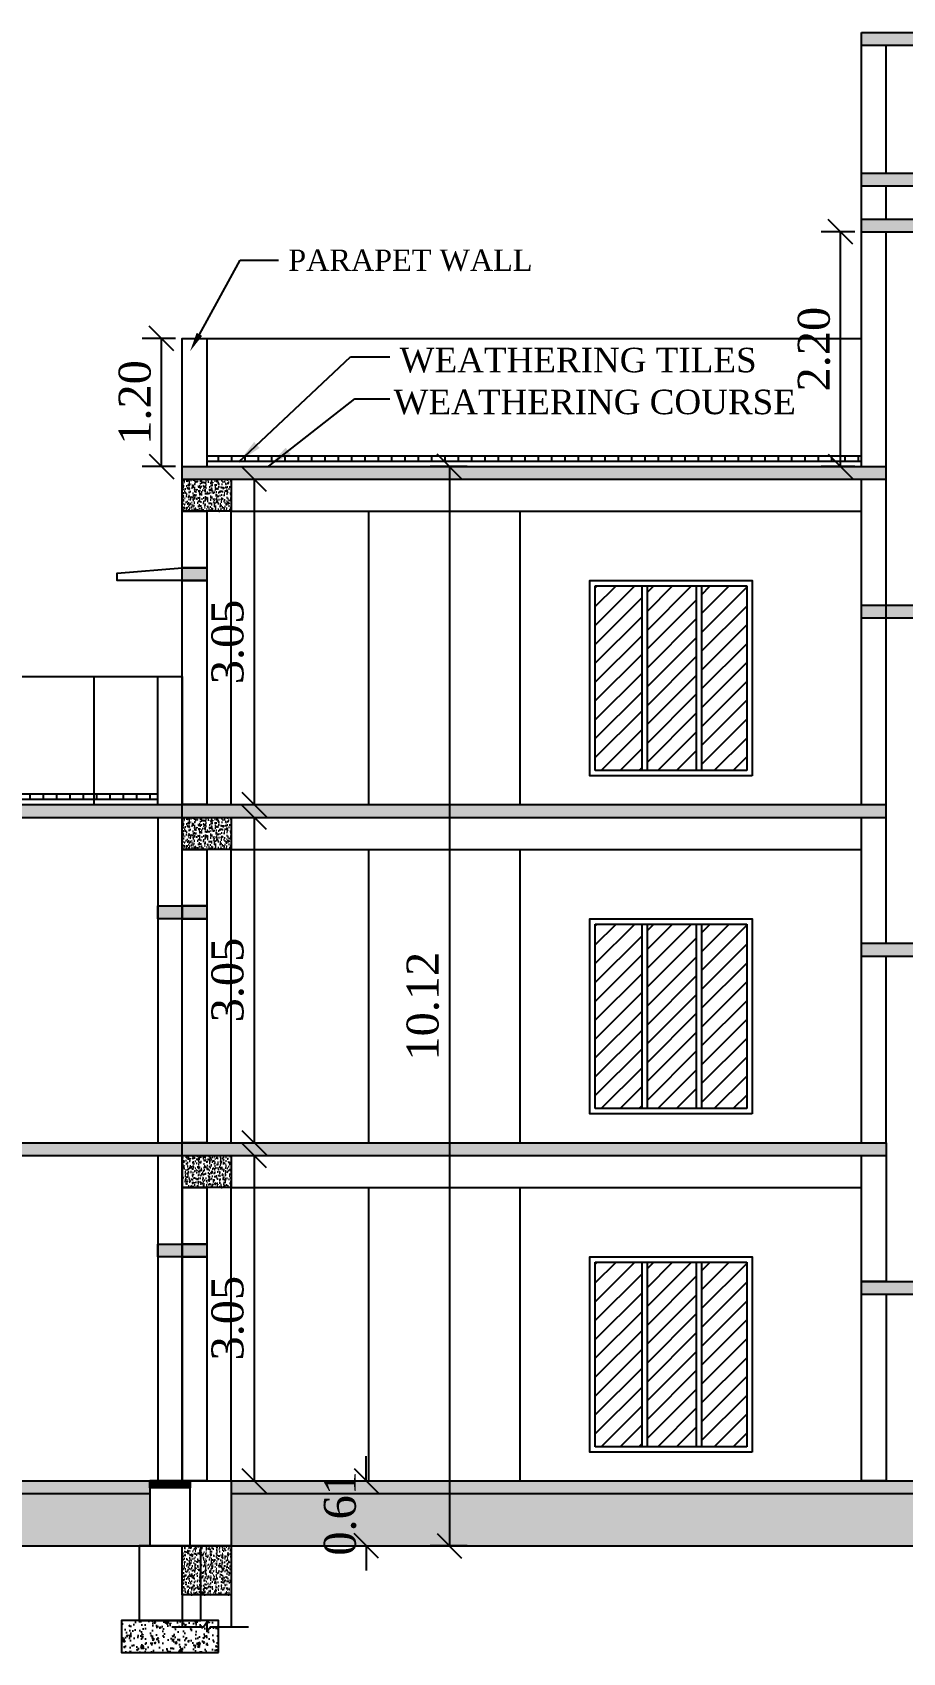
# Model space of a CAD drawing. Header units: metres. Extents: x 2 to 142, y 1 to 82.
# Drawn here: x 91.89 to 100.05, y 48.12 to 63.31 of the extents above; entities that cross this region are included whole.
import ezdxf
from ezdxf import colors
from ezdxf.entities.mleader import LeaderData, LeaderLine
from ezdxf.math import Vec2, Vec3

# ---------------------------------------------------------------- set-up
doc = ezdxf.new("R2010")
doc.units = ezdxf.units.M
doc.header["$MEASUREMENT"] = 0
for name, color, linetype, lineweight in [('BLK_1_FLR_0_REGULAR_ROOM_1', 2, 'Continuous', 30), ('BLK_1_FLR_1_REGULAR_ROOM_1', 2, 'Continuous', 30), ('BLK_1_FLR_2_REGULAR_ROOM_1', 2, 'Continuous', 30), ('BLK_1_HT_OF_BLDG', 5, 'Continuous', 30), ('BLK_1_PARAPET_HT', 233, 'Continuous', 30), ('BLK_1_PLINTH_HEIGHT', 7, 'Continuous', 30), ('BLK_1_STAIR_HEADROOM', 1, 'Continuous', 30)]:
    doc.layers.add(name, color=color, linetype=linetype, lineweight=lineweight)
doc.styles.get("Standard").update_dxf_attribs({"font": 'BOOKOS.TTF'})
doc.dimstyles.new('M', dxfattribs={"dimtxt": 0.3, "dimasz": 0.23, "dimexe": 0.18, "dimexo": 0.0625, "dimgap": 0.09, "dimtad": 1, "dimzin": 0, "dimdsep": 46, "dimtxsty": 'Standard', "dimblk": 'OBLIQUE', "dimcen": 0.09, "dimclrd": 256, "dimclre": 256, "dimclrt": 256, "dimadec": 0, "dimazin": 0, "dimtfac": 1, "dimtix": 1, "dimtofl": 0, "dimtmove": 0, "dimatfit": 3, "dimfxl": 0, "dimtolj": 1, "dimtzin": 0, "dimarcsym": 0})
doc.dimstyles.get("Standard").update_dxf_attribs({"dimtxt": 0.23, "dimasz": 0.23, "dimexe": 0.18, "dimexo": 0.0625, "dimgap": 0.09, "dimtad": 1, "dimzin": 0, "dimdsep": 46, "dimtxsty": 'Standard', "dimblk": 'OBLIQUE', "dimcen": 0.09, "dimse1": 1, "dimse2": 1, "dimclrd": 256, "dimclre": 256, "dimclrt": 256, "dimadec": 0, "dimazin": 0, "dimtfac": 1, "dimtix": 1, "dimtofl": 0, "dimtmove": 0, "dimatfit": 3, "dimfxl": 0, "dimtolj": 1, "dimtzin": 0, "dimarcsym": 0})
pattern_1 = [(50, (-16875.487765, 1620.66219), (0.07172601826, -0.0062752135), [0.0075, -0.0825]), (355, (-16875.487765, 1620.66219), (-0.01387513336, 0.07521921337), [0.006, -0.066]), (100.45144446, (-16875.48179, 1620.66167), (0.05785088467, 0.0689439991), [0.0063740192, -0.0701142112]), (46.1842, (-16875.487765, 1620.68219), (0.10672413307, -0.0165519281), [0.01125, -0.12375]), (96.6356355, (-16875.47887, 1620.68081), (0.09346619457, 0.0974118601), [0.0095610342, -0.105171376]), (351.184164, (-16875.48776, 1620.68219), (0.0934661945, 0.09741186), [0.009, -0.0990000001]), (21, (-16875.477765, 1620.67719), (0.05969070521, -0.04026188907), [0.0075, -0.0825]), (326, (-16875.477765, 1620.67719), (0.0243315332, 0.0725150045), [0.006, -0.066]), (71.45144474, (-16875.47279, 1620.673834), (0.08402223767, 0.03225311528), [0.006374019, -0.0701142112]), (37.5, (-16875.487765, 1620.66219), (0.00121598553, 0.033289385383), [0, -0.0652, 0, -0.067, 0, -0.06625]), (7.5, (-16875.487765, 1620.66219), (0.026306953744, 0.03944117119), [0, -0.0382, 0, -0.0637, 0, -0.02525]), (327.5, (-16875.510065, 1620.66219), (0.053382243617, -0.002255487173), [0, -0.025, 0, -0.078, 0, -0.1035]), (317.5, (-16875.520065, 1620.66219), (0.05831861693, 0.01001049823), [0, -0.0325, 0, -0.0518, 0, -0.0735])]
pattern_2 = [(37.5, (-16875.48776, 1620.66219), (-0.00503946865, 0.1541459015), [0, -0.1216, 0, -0.136, 0, -0.13]), (7.5, (-16875.48776, 1620.66219), (0.1415821364, 0.2257716852), [0, -0.0656, 0, -0.1096, 0, -0.042]), (327.5, (-16875.58616, 1620.66219), (0.2491313489, 0.0004527243), [0, -0.04, 0, -0.144, 0, -0.188]), (317.5, (-16875.58616, 1620.6622), (0.2404901284, 0.0702140452), [0, -0.02, 0, -0.0944, 0, -0.108])]
pattern_3 = [(50, (-16875.487765, 1623.83219), (0.07172601826, -0.0062752135), [0.0075, -0.0825]), (355, (-16875.487765, 1623.83219), (-0.01387513336, 0.07521921337), [0.006, -0.066]), (100.45144446, (-16875.48179, 1623.83167), (0.05785088467, 0.0689439991), [0.0063740192, -0.0701142112]), (46.1842, (-16875.487765, 1623.85219), (0.10672413307, -0.0165519281), [0.01125, -0.12375]), (96.6356355, (-16875.47887, 1623.85081), (0.09346619457, 0.0974118601), [0.0095610342, -0.105171376]), (351.184164, (-16875.48776, 1623.85219), (0.0934661945, 0.09741186), [0.009, -0.0990000001]), (21, (-16875.477765, 1623.84719), (0.05969070521, -0.04026188907), [0.0075, -0.0825]), (326, (-16875.477765, 1623.84719), (0.0243315332, 0.0725150045), [0.006, -0.066]), (71.45144474, (-16875.47279, 1623.843834), (0.08402223767, 0.03225311528), [0.006374019, -0.0701142112]), (37.5, (-16875.487765, 1623.83219), (0.00121598553, 0.033289385383), [0, -0.0652, 0, -0.067, 0, -0.06625]), (7.5, (-16875.487765, 1623.83219), (0.026306953744, 0.03944117119), [0, -0.0382, 0, -0.0637, 0, -0.02525]), (327.5, (-16875.510065, 1623.83219), (0.053382243617, -0.002255487173), [0, -0.025, 0, -0.078, 0, -0.1035]), (317.5, (-16875.520065, 1623.83219), (0.05831861693, 0.01001049823), [0, -0.0325, 0, -0.0518, 0, -0.0735])]
pattern_4 = [(50, (-16875.487765, 1623.83219), (0.07172601826, -0.0062752135), [0.0075, -0.0825]), (355, (-16875.487765, 1623.83219), (-0.01387513336, 0.07521921337), [0.006, -0.066]), (100.45144446, (-16875.48179, 1623.83167), (0.05785088467, 0.0689439991), [0.0063740192, -0.0701142112]), (46.1842, (-16875.487765, 1623.85219), (0.10672413307, -0.0165519281), [0.01125, -0.12375]), (96.6356355, (-16875.47887, 1623.85081), (0.09346619457, 0.0974118601), [0.0095610342, -0.105171376]), (351.184164, (-16875.48776, 1623.85219), (0.0934661945, 0.09741186), [0.009, -0.0990000001]), (21, (-16875.477765, 1623.84719), (0.05969070521, -0.04026188907), [0.0075, -0.0825]), (326, (-16875.477765, 1623.84719), (0.0243315332, 0.0725150045), [0.006, -0.066]), (71.45144474, (-16875.47279, 1623.843834), (0.08402223767, 0.03225311528), [0.006374019, -0.0701142112]), (37.5, (-16875.487765, 1623.83219), (0.00121598553, 0.033289385383), [0, -0.0652, 0, -0.067, 0, -0.06625]), (7.5, (-16875.487765, 1623.83219), (0.026306953744, 0.03944117119), [0, -0.0382, 0, -0.0637, 0, -0.02525]), (327.5, (-16875.510065, 1623.83219), (0.053382243617, -0.002255487173), [0, -0.025, 0, -0.078, 0, -0.1035]), (317.5, (-16875.520065, 1623.83219), (0.05831861693, 0.01001049823), [0, -0.0325, 0, -0.0518, 0, -0.0735])]

# ---------------------------------------------------------------- blocks, each defined once
blk = doc.blocks.new('_Oblique')
at = {"color": 0, "linetype": 'ByBlock', "lineweight": -2}
blk.add_line((-0.5, -0.5), (0.5, 0.5), dxfattribs=at)
blk = doc.blocks.new('*D99')
at = {"lineweight": -2}
blk.add_line((74.401, 56.07), (74.401, 59.12), dxfattribs=at)
at = {"layer": 'Defpoints', "color": 0}
for p in [(74.401, 59.12), (93.297, 59.12), (75.447, 56.07)]:
    blk.add_point(p, dxfattribs=at)
at = {"lineweight": -2, "xscale": 0.23, "yscale": 0.23, "zscale": 0.23}
for p, rotation in [((74.401, 59.12), 90), ((74.401, 56.07), 270)]:
    blk.add_blockref('_Oblique', p, dxfattribs=dict(at, rotation=rotation))
at = {"insert": (74.19, 57.595), "char_height": 0.23, "attachment_point": 5, "rotation": 90}
blk.add_mtext('\\A1;3.05', dxfattribs=at)
blk = doc.blocks.new('*D100')
at = {"lineweight": -2}
for p, q in [((74.401, 59.24), (74.401, 59.47)), ((74.401, 59.12), (74.401, 58.89))]:
    blk.add_line(p, q, dxfattribs=at)
at = {"layer": 'Defpoints', "color": 0}
for p in [(74.401, 59.24), (93.297, 59.24), (93.297, 59.12)]:
    blk.add_point(p, dxfattribs=at)
at = {"lineweight": -2, "xscale": 0.23, "yscale": 0.23, "zscale": 0.23}
for p, rotation in [((74.401, 59.24), 270), ((74.401, 59.12), 90)]:
    blk.add_blockref('_Oblique', p, dxfattribs=dict(at, rotation=rotation))
at = {"insert": (74.19, 59.18), "char_height": 0.23, "attachment_point": 5, "rotation": 90}
blk.add_mtext('\\A1;0.12', dxfattribs=at)
blk = doc.blocks.new('*D101')
at = {"lineweight": -2}
blk.add_line((74.401, 59.24), (74.401, 61.44), dxfattribs=at)
at = {"layer": 'Defpoints', "color": 0}
for p in [(74.401, 61.44), (99.667, 61.44), (93.297, 59.24)]:
    blk.add_point(p, dxfattribs=at)
at = {"lineweight": -2, "xscale": 0.23, "yscale": 0.23, "zscale": 0.23}
for p, rotation in [((74.401, 61.44), 90), ((74.401, 59.24), 270)]:
    blk.add_blockref('_Oblique', p, dxfattribs=dict(at, rotation=rotation))
at = {"insert": (74.19, 60.34), "char_height": 0.23, "attachment_point": 5, "rotation": 90}
blk.add_mtext('\\A1;2.20', dxfattribs=at)
blk = doc.blocks.new('*D102')
at = {"lineweight": -2}
for p, q in [((74.401, 61.56), (74.401, 61.79)), ((74.401, 61.44), (74.401, 61.21))]:
    blk.add_line(p, q, dxfattribs=at)
at = {"layer": 'Defpoints', "color": 0}
for p in [(74.401, 61.56), (99.667, 61.56), (99.667, 61.44)]:
    blk.add_point(p, dxfattribs=at)
at = {"lineweight": -2, "xscale": 0.23, "yscale": 0.23, "zscale": 0.23}
for p, rotation in [((74.401, 61.56), 270), ((74.401, 61.44), 90)]:
    blk.add_blockref('_Oblique', p, dxfattribs=dict(at, rotation=rotation))
at = {"insert": (74.19, 61.5), "char_height": 0.23, "attachment_point": 5, "rotation": 90}
blk.add_mtext('\\A1;0.12', dxfattribs=at)
blk = doc.blocks.new('*D103')
at = {"lineweight": -2}
blk.add_line((74.401, 61.56), (74.401, 61.87), dxfattribs=at)
at = {"layer": 'Defpoints', "color": 0}
for p in [(74.401, 61.87), (99.667, 61.87), (99.667, 61.56)]:
    blk.add_point(p, dxfattribs=at)
at = {"lineweight": -2, "xscale": 0.23, "yscale": 0.23, "zscale": 0.23}
for p, rotation in [((74.401, 61.87), 90), ((74.401, 61.56), 270)]:
    blk.add_blockref('_Oblique', p, dxfattribs=dict(at, rotation=rotation))
at = {"insert": (74.789, 61.715), "char_height": 0.23, "attachment_point": 5, "rotation": 90}
blk.add_mtext('\\A1;0.31', dxfattribs=at)
blk = doc.blocks.new('*D104')
at = {"lineweight": -2}
blk.add_line((73.687, 59.24), (73.687, 49.12), dxfattribs=at)
at = {"layer": 'Defpoints', "color": 0}
for p in [(93.297, 59.24), (73.687, 49.12), (93.297, 49.12)]:
    blk.add_point(p, dxfattribs=at)
at = {"lineweight": -2, "xscale": 0.23, "yscale": 0.23, "zscale": 0.23}
for p, rotation in [((73.687, 59.24), 90), ((73.687, 49.12), 270)]:
    blk.add_blockref('_Oblique', p, dxfattribs=dict(at, rotation=rotation))
at = {"insert": (73.476, 54.18), "char_height": 0.23, "attachment_point": 5, "rotation": 90}
blk.add_mtext('\\A1;10.12', dxfattribs=at)
blk = doc.blocks.new('*D290')
at = {"layer": 'BLK_1_FLR_0_REGULAR_ROOM_1', "lineweight": -2}
for p, q in [((93.819, 52.78), (94.152, 52.78)), ((93.972, 52.78), (93.972, 49.73)), ((93.819, 49.73), (94.152, 49.73))]:
    blk.add_line(p, q, dxfattribs=at)
at = {"layer": 'Defpoints', "color": 0}
for p in [(93.757, 52.78), (93.757, 49.73), (93.972, 49.73)]:
    blk.add_point(p, dxfattribs=at)
at = {"layer": 'BLK_1_FLR_0_REGULAR_ROOM_1', "lineweight": -2, "xscale": 0.23, "yscale": 0.23, "zscale": 0.23}
for p, rotation in [((93.972, 52.78), 90), ((93.972, 49.73), 270)]:
    blk.add_blockref('_Oblique', p, dxfattribs=dict(at, rotation=rotation))
at = {"layer": 'BLK_1_FLR_0_REGULAR_ROOM_1', "insert": (93.724, 51.255), "char_height": 0.3, "attachment_point": 5, "rotation": 90}
blk.add_mtext('\\A1;3.05', dxfattribs=at)
blk = doc.blocks.new('*D291')
at = {"layer": 'BLK_1_FLR_1_REGULAR_ROOM_1', "lineweight": -2}
for p, q in [((93.819, 55.95), (94.152, 55.95)), ((93.972, 55.95), (93.972, 52.9)), ((93.819, 52.9), (94.152, 52.9))]:
    blk.add_line(p, q, dxfattribs=at)
at = {"layer": 'Defpoints', "color": 0}
for p in [(93.757, 55.95), (93.757, 52.9), (93.972, 52.9)]:
    blk.add_point(p, dxfattribs=at)
at = {"layer": 'BLK_1_FLR_1_REGULAR_ROOM_1', "lineweight": -2, "xscale": 0.23, "yscale": 0.23, "zscale": 0.23}
for p, rotation in [((93.972, 55.95), 90), ((93.972, 52.9), 270)]:
    blk.add_blockref('_Oblique', p, dxfattribs=dict(at, rotation=rotation))
at = {"layer": 'BLK_1_FLR_1_REGULAR_ROOM_1', "insert": (93.724, 54.425), "char_height": 0.3, "attachment_point": 5, "rotation": 90}
blk.add_mtext('\\A1;3.05', dxfattribs=at)
blk = doc.blocks.new('*D292')
at = {"layer": 'BLK_1_FLR_2_REGULAR_ROOM_1', "lineweight": -2}
for p, q in [((93.819, 59.12), (94.152, 59.12)), ((93.972, 59.12), (93.972, 56.07)), ((93.819, 56.07), (94.152, 56.07))]:
    blk.add_line(p, q, dxfattribs=at)
at = {"layer": 'Defpoints', "color": 0}
for p in [(93.757, 59.12), (93.757, 56.07), (93.972, 56.07)]:
    blk.add_point(p, dxfattribs=at)
at = {"layer": 'BLK_1_FLR_2_REGULAR_ROOM_1', "lineweight": -2, "xscale": 0.23, "yscale": 0.23, "zscale": 0.23}
for p, rotation in [((93.972, 59.12), 90), ((93.972, 56.07), 270)]:
    blk.add_blockref('_Oblique', p, dxfattribs=dict(at, rotation=rotation))
at = {"layer": 'BLK_1_FLR_2_REGULAR_ROOM_1', "insert": (93.724, 57.595), "char_height": 0.3, "attachment_point": 5, "rotation": 90}
blk.add_mtext('\\A1;3.05', dxfattribs=at)
blk = doc.blocks.new('*D334')
at = {"layer": 'BLK_1_STAIR_HEADROOM', "lineweight": -2}
for p, q in [((99.604, 61.44), (99.289, 61.44)), ((99.469, 59.24), (99.469, 61.44)), ((99.604, 59.24), (99.289, 59.24))]:
    blk.add_line(p, q, dxfattribs=at)
at = {"layer": 'Defpoints', "color": 0}
for p in [(99.469, 61.44), (99.667, 61.44), (99.667, 59.24)]:
    blk.add_point(p, dxfattribs=at)
at = {"layer": 'BLK_1_STAIR_HEADROOM', "lineweight": -2, "xscale": 0.23, "yscale": 0.23, "zscale": 0.23}
for p, rotation in [((99.469, 61.44), 90), ((99.469, 59.24), 270)]:
    blk.add_blockref('_Oblique', p, dxfattribs=dict(at, rotation=rotation))
at = {"layer": 'BLK_1_STAIR_HEADROOM', "insert": (99.222, 60.34), "char_height": 0.3, "attachment_point": 5, "rotation": 90}
blk.add_mtext('\\A1;2.20', dxfattribs=at)
blk = doc.blocks.new('*D341')
at = {"layer": 'BLK_1_HT_OF_BLDG', "lineweight": -2}
for p, q in [((95.969, 59.24), (95.622, 59.24)), ((95.802, 59.24), (95.802, 49.12)), ((95.969, 49.12), (95.622, 49.12))]:
    blk.add_line(p, q, dxfattribs=at)
at = {"layer": 'Defpoints', "color": 0}
for p in [(96.032, 59.24), (95.802, 49.12), (96.032, 49.12)]:
    blk.add_point(p, dxfattribs=at)
at = {"layer": 'BLK_1_HT_OF_BLDG', "lineweight": -2, "xscale": 0.23, "yscale": 0.23, "zscale": 0.23}
for p, rotation in [((95.802, 59.24), 90), ((95.802, 49.12), 270)]:
    blk.add_blockref('_Oblique', p, dxfattribs=dict(at, rotation=rotation))
at = {"layer": 'BLK_1_HT_OF_BLDG', "insert": (95.554, 54.18), "char_height": 0.3, "attachment_point": 5, "rotation": 90}
blk.add_mtext('\\A1;10.12', dxfattribs=at)
blk = doc.blocks.new('*D343')
at = {"layer": 'BLK_1_PLINTH_HEIGHT', "lineweight": -2}
for p, q in [((95.023, 49.73), (95.023, 49.96)), ((94.87, 49.73), (95.203, 49.73)), ((94.87, 49.12), (95.203, 49.12)), ((95.023, 49.12), (95.023, 48.89))]:
    blk.add_line(p, q, dxfattribs=at)
at = {"layer": 'Defpoints', "color": 0}
for p in [(94.808, 49.73), (94.808, 49.12), (95.023, 49.12)]:
    blk.add_point(p, dxfattribs=at)
at = {"layer": 'BLK_1_PLINTH_HEIGHT', "lineweight": -2, "xscale": 0.23, "yscale": 0.23, "zscale": 0.23}
for p, rotation in [((95.023, 49.73), 270), ((95.023, 49.12), 90)]:
    blk.add_blockref('_Oblique', p, dxfattribs=dict(at, rotation=rotation))
at = {"layer": 'BLK_1_PLINTH_HEIGHT', "insert": (94.778, 49.425), "char_height": 0.3, "attachment_point": 5, "rotation": 90}
blk.add_mtext('\\A1;0.61', dxfattribs=at)
blk = doc.blocks.new('*D344')
at = {"layer": 'BLK_1_PARAPET_HT', "lineweight": -2}
for p, q in [((93.234, 60.44), (92.922, 60.44)), ((93.102, 59.24), (93.102, 60.44)), ((93.234, 59.24), (92.922, 59.24))]:
    blk.add_line(p, q, dxfattribs=at)
at = {"layer": 'Defpoints', "color": 0}
for p in [(93.102, 60.44), (93.297, 60.44), (93.297, 59.24)]:
    blk.add_point(p, dxfattribs=at)
at = {"layer": 'BLK_1_PARAPET_HT', "lineweight": -2, "xscale": 0.23, "yscale": 0.23, "zscale": 0.23}
for p, rotation in [((93.102, 60.44), 90), ((93.102, 59.24), 270)]:
    blk.add_blockref('_Oblique', p, dxfattribs=dict(at, rotation=rotation))
at = {"layer": 'BLK_1_PARAPET_HT', "insert": (92.854, 59.84), "char_height": 0.3, "attachment_point": 5, "rotation": 90}
blk.add_mtext('\\A1;1.20', dxfattribs=at)

msp = doc.modelspace()

# ---------------------------------------------------------------- hatches: boundary and pattern name
h = msp.add_hatch()
h.set_pattern_fill('AR-CONC', color=3, scale=0.01, style=0)
h.set_pattern_definition([(50, (0, 0), (0.071726018, -0.006275213), [0.0075, -0.0825]), (355, (0, 0), (-0.013875133, 0.075219213), [0.006, -0.066]), (100.451444, (0.00598, -0.00052), (0.057850885, 0.068944), [0.00637402, -0.07011421]), (46.1842, (0, 0.02), (0.10672413, -0.01655193), [0.01125, -0.12375]), (96.63564, (0.00889, 0.01862), (0.093466195, 0.09741186), [0.00956103, -0.10517138]), (351.18416, (0, 0.02), (0.09346619, 0.09741186), [0.009, -0.099]), (21, (0.01, 0.015), (0.059690705, -0.04026189), [0.0075, -0.0825]), (326, (0.01, 0.015), (0.024331533, 0.072515005), [0.006, -0.066]), (71.451445, (0.014974, 0.011645), (0.084022238, 0.032253115), [0.00637402, -0.07011421]), (37.5, (0, 0), (0.0012159855, 0.0332893854), [0, -0.0652, 0, -0.067, 0, -0.06625]), (7.5, (0, 0), (0.026306954, 0.039441171), [0, -0.0382, 0, -0.0637, 0, -0.02525]), (327.5, (-0.0223, 0), (0.0533822436, -0.002255487), [0, -0.025, 0, -0.078, 0, -0.1035]), (317.5, (-0.0323, 0), (0.058318617, 0.010010498), [0, -0.0325, 0, -0.0518, 0, -0.0735])])
h.paths.add_polyline_path([(103.127, 61.99), (99.667, 61.99), (99.667, 61.87), (103.127, 61.87)])
h.paths.add_polyline_path([(103.127, 63.31), (99.667, 63.31), (99.667, 63.19), (103.127, 63.19)])
h = msp.add_hatch()
h.set_pattern_fill('AR-CONC', color=3, scale=0.01, style=0)
h.set_pattern_definition(pattern_1)
h.paths.add_polyline_path([(99.897, 61.56), (99.667, 61.56), (99.667, 61.44), (99.897, 61.44), (103.127, 61.44), (103.127, 61.56)])
at = {"linetype": 'ByBlock', "lineweight": -2}
h = msp.add_hatch(dxfattribs=at)
h.set_pattern_fill('ANSI31', color=2, angle=45)
h.set_pattern_definition([(90, (-16875.48776, 1620.66219), (-0.125, 0), [])])
h.paths.add_polyline_path([(93.527, 59.34), (93.527, 59.29), (99.667, 59.29), (99.667, 59.34)])
h = msp.add_hatch()
h.set_pattern_fill('AR-CONC', color=3, scale=0.01, style=0)
h.set_pattern_definition(pattern_3)
h.paths.add_polyline_path([(99.897, 59.12), (99.897, 59.24), (93.297, 59.24), (93.297, 59.12)])
h = msp.add_hatch()
h.set_pattern_fill('AR-CONC', color=3, scale=0.01, style=0)
h.set_pattern_definition(pattern_3)
h.paths.add_polyline_path([(93.297, 59.12), (93.297, 58.82), (93.757, 58.82), (93.757, 59.12)])
h = msp.add_hatch()
h.set_pattern_fill('AR-CONC', color=3, scale=0.01, style=0)
h.set_pattern_definition(pattern_3)
h.paths.add_polyline_path([(93.527, 55.12), (93.297, 55.12), (93.297, 55), (93.527, 55)])
h.paths.add_polyline_path([(93.527, 58.29), (93.297, 58.29), (93.297, 58.17), (93.527, 58.17)])
h = msp.add_hatch()
h.set_pattern_fill('ANSI31', color=3)
h.paths.add_polyline_path([(97.605, 58.12), (97.17, 58.12), (97.17, 56.39), (97.605, 56.39)])
h.paths.add_polyline_path([(98.116, 58.12), (97.655, 58.12), (97.655, 56.39), (98.116, 56.39)])
h.paths.add_polyline_path([(98.59, 58.12), (98.166, 58.12), (98.166, 56.39), (98.59, 56.39)])
h = msp.add_hatch()
h.set_pattern_fill('AR-CONC', color=3, scale=0.01, style=0)
h.set_pattern_definition(pattern_3)
h.paths.add_polyline_path([(103.127, 57.94), (99.667, 57.94), (99.667, 57.82), (103.127, 57.82)])
h = msp.add_hatch()
h.set_pattern_fill('AR-CONC', color=3, scale=0.01, style=0)
h.set_pattern_definition(pattern_4)
h.paths.add_polyline_path([(93.297, 55.95), (93.297, 56.07), (75.447, 56.07), (75.447, 55.95)])
h = msp.add_hatch(dxfattribs=at)
h.set_pattern_fill('ANSI31', color=2, angle=45)
h.set_pattern_definition([(90, (-16909.87748, 1690.30114), (-0.125, 0), [])])
h.paths.add_polyline_path([(82.847, 56.17), (75.677, 56.17), (75.677, 56.12), (82.847, 56.12)])
h.paths.add_polyline_path([(90.037, 56.17), (87.797, 56.17), (87.797, 56.12), (90.037, 56.12)])
h.paths.add_polyline_path([(87.797, 56.17), (82.847, 56.17), (82.847, 56.12), (87.797, 56.12)])
h.paths.add_polyline_path([(92.467, 56.17), (90.037, 56.17), (90.037, 56.12), (92.467, 56.12)])
h.paths.add_polyline_path([(93.067, 56.17), (92.467, 56.17), (92.467, 56.12), (93.067, 56.12)])
h = msp.add_hatch()
h.set_pattern_fill('AR-CONC', color=3, scale=0.01, style=0)
h.set_pattern_definition(pattern_1)
h.paths.add_polyline_path([(99.897, 55.95), (99.897, 56.07), (93.297, 56.07), (93.297, 55.95)])
h = msp.add_hatch()
h.set_pattern_fill('AR-CONC', color=3, scale=0.01, style=0)
h.set_pattern_definition(pattern_1)
h.paths.add_polyline_path([(93.297, 55.95), (93.297, 55.65), (93.757, 55.65), (93.757, 55.95)])
h = msp.add_hatch()
h.set_pattern_fill('AR-CONC', color=3, scale=0.01, style=0)
h.set_pattern_definition(pattern_4)
h.paths.add_polyline_path([(93.297, 55), (93.297, 55.12), (93.067, 55.12), (93.067, 55)])
h.paths.add_polyline_path([(87.567, 55.12), (87.567, 55), (87.797, 55), (87.797, 55.12)])
h.paths.add_polyline_path([(82.847, 55.12), (82.847, 55), (83.077, 55), (83.077, 55.12)])
h.paths.add_polyline_path([(80.277, 55), (80.277, 55.12), (80.047, 55.12), (80.047, 55)])
h.paths.add_polyline_path([(75.677, 55), (75.677, 55.12), (75.447, 55.12), (75.447, 55)])
h = msp.add_hatch()
h.set_pattern_fill('AR-CONC', color=3, scale=0.01, style=0)
h.set_pattern_definition(pattern_3)
h.paths.add_polyline_path([(93.297, 55), (93.297, 55.12), (93.067, 55.12), (93.067, 55)])
h.paths.add_polyline_path([(87.567, 55.12), (87.567, 55), (87.797, 55), (87.797, 55.12)])
h.paths.add_polyline_path([(82.847, 55.12), (82.847, 55), (83.077, 55), (83.077, 55.12)])
h.paths.add_polyline_path([(80.277, 55), (80.277, 55.12), (80.047, 55.12), (80.047, 55)])
h.paths.add_polyline_path([(75.677, 55), (75.677, 55.12), (75.447, 55.12), (75.447, 55)])
h = msp.add_hatch()
h.set_pattern_fill('AR-CONC', color=3, scale=0.01, style=0)
h.set_pattern_definition(pattern_1)
h.paths.add_polyline_path([(93.527, 51.95), (93.297, 51.95), (93.297, 51.83), (93.527, 51.83)])
h.paths.add_polyline_path([(93.527, 55.12), (93.297, 55.12), (93.297, 55), (93.527, 55)])
h = msp.add_hatch()
h.set_pattern_fill('ANSI31', color=3)
h.set_pattern_definition([(45, (0, -3.17), (-0.08838835, 0.08838835), [])])
h.paths.add_polyline_path([(97.605, 54.95), (97.17, 54.95), (97.17, 53.22), (97.605, 53.22)])
h.paths.add_polyline_path([(98.116, 54.95), (97.655, 54.95), (97.655, 53.22), (98.116, 53.22)])
h.paths.add_polyline_path([(98.59, 54.95), (98.166, 54.95), (98.166, 53.22), (98.59, 53.22)])
h = msp.add_hatch()
h.set_pattern_fill('AR-CONC', color=3, scale=0.01, style=0)
h.set_pattern_definition(pattern_1)
h.paths.add_polyline_path([(99.667, 54.77), (99.667, 54.65), (103.127, 54.65), (103.127, 54.77)])
h = msp.add_hatch()
h.set_pattern_fill('AR-CONC', color=3, scale=0.01, style=0)
h.set_pattern_definition(pattern_1)
h.paths.add_polyline_path([(93.297, 52.78), (93.297, 52.9), (75.447, 52.9), (75.447, 52.78)])
h = msp.add_hatch()
h.set_pattern_fill('AR-CONC', color=3, scale=0.01, style=0)
h.set_pattern_definition(pattern_1)
h.paths.add_polyline_path([(93.297, 52.9), (93.297, 52.78), (93.757, 52.78), (99.897, 52.78), (99.897, 52.9)])
h = msp.add_hatch()
h.set_pattern_fill('AR-CONC', color=3, scale=0.01, style=0)
h.set_pattern_definition(pattern_1)
h.paths.add_polyline_path([(93.757, 52.48), (93.757, 52.78), (93.297, 52.78), (93.297, 52.48)])
h = msp.add_hatch()
h.set_pattern_fill('AR-CONC', color=3, scale=0.01, style=0)
h.set_pattern_definition(pattern_1)
h.paths.add_polyline_path([(93.297, 51.83), (93.297, 51.95), (93.067, 51.95), (93.067, 51.83)])
h.paths.add_polyline_path([(87.567, 51.95), (87.567, 51.83), (87.797, 51.83), (87.797, 51.95)])
h.paths.add_polyline_path([(82.847, 51.95), (82.847, 51.83), (83.077, 51.83), (83.077, 51.95)])
h.paths.add_polyline_path([(80.277, 51.83), (80.277, 51.95), (80.047, 51.95), (80.047, 51.83)])
h.paths.add_polyline_path([(75.677, 51.83), (75.677, 51.95), (75.447, 51.95), (75.447, 51.83)])
h = msp.add_hatch()
h.set_pattern_fill('ANSI31', color=3)
h.set_pattern_definition([(45, (0, -6.34), (-0.08838835, 0.08838835), [])])
h.paths.add_polyline_path([(97.605, 51.78), (97.17, 51.78), (97.17, 50.05), (97.605, 50.05)])
h.paths.add_polyline_path([(98.116, 51.78), (97.655, 51.78), (97.655, 50.05), (98.116, 50.05)])
h.paths.add_polyline_path([(98.59, 51.78), (98.166, 51.78), (98.166, 50.05), (98.59, 50.05)])
h = msp.add_hatch()
h.set_pattern_fill('AR-CONC', color=3, scale=0.01, style=0)
h.set_pattern_definition(pattern_1)
h.paths.add_polyline_path([(99.667, 51.6), (99.667, 51.48), (103.127, 51.48), (103.127, 51.6), (102.897, 51.6)])
at = {"ltscale": 0.25}
h = msp.add_hatch(dxfattribs=at)
h.set_pattern_fill('AR-CONC', color=3, scale=0.02, style=0)
h.set_pattern_definition([(50, (-16875.48776, 1620.66219), (0.1434520365, -0.012550427), [0.015, -0.165]), (355, (-16875.48776, 1620.66219), (-0.0277502667, 0.1504384267), [0.012, -0.132]), (100.4514445, (-16875.47581, 1620.66114), (0.1157017693, 0.1378879982), [0.0127480384, -0.1402284224]), (46.1842, (-16875.48776, 1620.70219), (0.2134482661, -0.0331038562), [0.0225, -0.2475]), (96.6356355, (-16875.46998, 1620.69943), (0.1869323891, 0.1948237202), [0.0191220684, -0.210342752]), (351.184164, (-16875.48776, 1620.7022), (0.186932389, 0.19482372), [0.018, -0.1980000002]), (21, (-16875.46776, 1620.69219), (0.1193814104, -0.0805237781), [0.015, -0.165]), (326, (-16875.46776, 1620.69219), (0.0486630664, 0.145030009), [0.012, -0.132]), (71.4514447, (-16875.45782, 1620.68548), (0.1680444753, 0.0645062306), [0.012748038, -0.1402284224]), (37.5, (-16875.487765, 1620.66219), (0.00243197106, 0.06657877077), [0, -0.1304, 0, -0.134, 0, -0.1325]), (7.5, (-16875.487765, 1620.66219), (0.0526139075, 0.07888234238), [0, -0.0764, 0, -0.1274, 0, -0.0505]), (327.5, (-16875.532365, 1620.66219), (0.10676448723, -0.00451097435), [0, -0.05, 0, -0.156, 0, -0.207]), (317.5, (-16875.55236, 1620.66219), (0.11663723387, 0.02002099647), [0, -0.065, 0, -0.1036, 0, -0.147])])
h.paths.add_polyline_path([(87.872, 49.73), (87.872, 49.663), (87.872, 49.61), (92.992, 49.61), (92.992, 49.73)])
h.paths.add_polyline_path([(83.152, 49.73), (83.152, 49.663), (83.152, 49.61), (87.492, 49.61), (87.492, 49.73)])
h.paths.add_polyline_path([(82.772, 49.61), (82.772, 49.73), (80.352, 49.73), (80.352, 49.663), (80.352, 49.61)])
h.paths.add_polyline_path([(75.752, 49.73), (75.752, 49.663), (75.752, 49.61), (79.972, 49.61), (79.972, 49.73)])
at = {"linetype": 'ByBlock'}
h = msp.add_hatch(dxfattribs=at)
h.set_pattern_fill('ANSI31', color=2, scale=0.1)
h.set_pattern_definition([(45, (-6593.479465, 1045.593866), (-0.008838834765, 0.008838834765), [])])
h.paths.add_polyline_path([(92.992, 49.663), (93.372, 49.663), (93.372, 49.73), (92.992, 49.73)])
h = msp.add_hatch(dxfattribs=at)
h.set_pattern_fill('ANSI31', color=2, scale=0.1)
h.set_pattern_definition([(45, (-6593.479465, 1045.593866), (-0.008838834765, 0.008838834765), [])])
h.paths.add_polyline_path([(92.992, 49.663), (93.372, 49.663), (93.372, 49.73), (92.992, 49.73)])
h = msp.add_hatch()
h.set_pattern_fill('AR-CONC', color=3, scale=0.01, style=0)
h.set_pattern_definition(pattern_1)
h.paths.add_polyline_path([(102.667, 49.61), (102.667, 49.73), (93.757, 49.73), (93.757, 49.61)])
h = msp.add_hatch()
h.set_pattern_fill('AR-SAND', color=3, scale=0.08, style=0)
h.set_pattern_definition(pattern_2)
h.paths.add_polyline_path([(75.752, 49.61), (75.752, 49.12), (75.852, 49.12), (79.972, 49.12), (79.972, 49.61)])
h.paths.add_polyline_path([(82.772, 49.12), (82.772, 49.61), (80.352, 49.61), (80.352, 49.12)])
h.paths.add_polyline_path([(87.492, 49.12), (87.492, 49.61), (83.152, 49.61), (83.152, 49.12)])
h.paths.add_polyline_path([(92.992, 49.12), (92.992, 49.61), (87.872, 49.61), (87.872, 49.12)])
h = msp.add_hatch()
h.set_pattern_fill('AR-SAND', color=3, scale=0.08, style=0)
h.set_pattern_definition(pattern_2)
h.paths.add_polyline_path([(102.667, 49.61), (93.757, 49.61), (93.757, 49.12), (102.667, 49.12)])
h = msp.add_hatch()
h.set_pattern_fill('AR-CONC', color=3, scale=0.01, style=0)
h.set_pattern_definition(pattern_1)
h.paths.add_polyline_path([(93.297, 49.12), (93.297, 48.66), (93.757, 48.66), (93.757, 49.12)])
at = {"ltscale": 0.25}
h = msp.add_hatch(dxfattribs=at)
h.set_pattern_fill('AR-CONC', color=3, scale=0.05, style=0)
h.set_pattern_definition([(50, (-10985.85477, 470.15905), (0.358630091, -0.0313760675), [0.0375, -0.4125]), (355, (-10985.85477, 470.15905), (-0.069375667, 0.376096067), [0.03, -0.33]), (100.4514, (-10985.8249, 470.15643), (0.289254691, 0.344719771), [0.031870095, -0.350571056]), (46.1842, (-10985.85477, 470.25905), (0.533620524, -0.082759507), [0.05625, -0.61875]), (96.6356, (-10985.8103, 470.25215), (0.467331353, 0.487058935), [0.047805144, -0.5258565]), (351.1842, (-10985.8548, 470.25905), (0.467330973, 0.4870593), [0.045, -0.495]), (21, (-10985.80477, 470.23405), (0.298453526, -0.201309445), [0.0375, -0.4125]), (326, (-10985.80477, 470.23405), (0.121657666, 0.362575023), [0.03, -0.33]), (71.4514, (-10985.7799, 470.21727), (0.420111314, 0.161265248), [0.031870095, -0.350571056]), (37.5, (-10985.85477, 470.15905), (0.0060799277, 0.1664469269), [0, -0.326, 0, -0.335, 0, -0.33125]), (7.5, (-10985.85477, 470.15905), (0.1315347687, 0.197205856), [0, -0.191, 0, -0.3185, 0, -0.12625]), (327.5, (-10985.96627, 470.15905), (0.2669112181, -0.0112774359), [0, -0.125, 0, -0.39, 0, -0.5175]), (317.5, (-10986.01627, 470.15905), (0.2915930847, 0.050052491), [0, -0.1625, 0, -0.259, 0, -0.3675])])
h.paths.add_polyline_path([(93.637, 48.12), (93.637, 48.42), (92.727, 48.42), (92.727, 48.12)])
h = msp.add_hatch(dxfattribs=at)
h.set_pattern_fill('AR-CONC', color=3, scale=0.02, style=0)
h.set_pattern_definition([(50, (-6906.73083, 1452.06399), (0.1434520365, -0.012550427), [0.015, -0.165]), (355, (-6906.73083, 1452.06399), (-0.0277502667, 0.1504384267), [0.012, -0.132]), (100.4514445, (-6906.71888, 1452.06294), (0.1157017693, 0.1378879982), [0.0127480384, -0.1402284224]), (46.1842, (-6906.73083, 1452.10399), (0.213448266, -0.033103856), [0.0225, -0.2475]), (96.6356355, (-6906.71305, 1452.10123), (0.186932389, 0.19482372), [0.0191220684, -0.210342752]), (351.184164, (-6906.73083, 1452.104), (0.186932389, 0.19482372), [0.018, -0.198]), (21, (-6906.71083, 1452.09399), (0.1193814104, -0.0805237781), [0.015, -0.165]), (326, (-6906.71083, 1452.09399), (0.0486630664, 0.145030009), [0.012, -0.132]), (71.4514447, (-6906.70088, 1452.08728), (0.1680444753, 0.0645062306), [0.012748038, -0.1402284224]), (37.5, (-6906.730833, 1452.06399), (0.00243197106, 0.06657877077), [0, -0.1304, 0, -0.134, 0, -0.1325]), (7.5, (-6906.73083, 1452.06399), (0.0526139075, 0.0788823424), [0, -0.0764, 0, -0.1274, 0, -0.0505]), (327.5, (-6906.775433, 1452.06399), (0.10676448723, -0.00451097435), [0, -0.05, 0, -0.156, 0, -0.207]), (317.5, (-6906.79543, 1452.06399), (0.1166372339, 0.0200209965), [0, -0.065, 0, -0.1036, 0, -0.147])])
h.paths.add_polyline_path([(93.637, 48.12), (93.637, 48.42), (92.727, 48.42), (92.727, 48.12)])

# ---------------------------------------------------------------- linework, layer by layer
at = {"color": 1}
for p, q in [((99.667, 61.56), (99.667, 63.31)), ((99.667, 63.31), (103.127, 63.31)), ((99.667, 63.19), (103.127, 63.19)), ((99.897, 61.99), (99.897, 63.19)), ((99.667, 61.99), (103.127, 61.99)), ((99.667, 61.87), (103.127, 61.87)), ((99.897, 61.56), (99.897, 61.87)), ((99.667, 61.56), (99.897, 61.56)), ((99.667, 59.24), (99.667, 61.56)), ((99.897, 61.56), (103.127, 61.56)), ((99.667, 61.44), (99.897, 61.44)), ((99.897, 59.24), (99.897, 61.44)), ((99.897, 61.44), (103.127, 61.44)), ((93.527, 60.44), (99.667, 60.44)), ((93.527, 59.34), (99.667, 59.34)), ((93.527, 59.29), (99.667, 59.29)), ((93.297, 59.24), (99.897, 59.24)), ((93.297, 59.12), (93.297, 59.24)), ((93.297, 59.12), (99.897, 59.12)), ((99.667, 56.07), (99.667, 59.12)), ((99.897, 54.77), (99.897, 59.24)), ((93.757, 58.82), (99.667, 58.82)), ((93.757, 56.07), (93.757, 58.82)), ((95.047, 56.07), (95.047, 58.82)), ((96.467, 56.07), (96.467, 58.82)), ((99.667, 57.94), (103.127, 57.94)), ((99.667, 57.82), (103.127, 57.82)), ((75.677, 57.27), (93.297, 57.27)), ((92.467, 57.27), (92.467, 56.07)), ((75.447, 56.07), (93.297, 56.07)), ((75.677, 56.17), (93.067, 56.17)), ((75.677, 56.12), (93.067, 56.12)), ((93.297, 56.07), (99.897, 56.07)), ((93.297, 55.95), (93.297, 56.07)), ((75.447, 55.95), (93.297, 55.95)), ((93.067, 55.95), (93.067, 52.9)), ((93.067, 55.95), (93.067, 52.9)), ((93.297, 55.95), (99.897, 55.95)), ((99.667, 52.9), (99.667, 55.95)), ((93.757, 55.65), (99.667, 55.65)), ((93.757, 52.9), (93.757, 55.65)), ((95.047, 52.9), (95.047, 55.65)), ((96.467, 52.9), (96.467, 55.65)), ((99.667, 54.77), (103.127, 54.77)), ((99.667, 54.65), (103.127, 54.65)), ((99.897, 52.9), (99.897, 54.65)), ((75.447, 52.9), (93.297, 52.9)), ((93.297, 52.78), (93.297, 52.9)), ((93.297, 52.9), (99.897, 52.9)), ((75.447, 52.78), (93.297, 52.78)), ((93.067, 52.78), (93.067, 49.73)), ((93.067, 52.78), (93.067, 49.73)), ((93.297, 52.78), (93.297, 49.73)), ((93.297, 52.78), (93.297, 49.73)), ((93.757, 52.78), (99.897, 52.78)), ((93.757, 49.73), (93.757, 52.48)), ((93.757, 52.48), (99.667, 52.48)), ((95.047, 49.73), (95.047, 52.48)), ((96.467, 49.73), (96.467, 52.48)), ((99.667, 51.6), (103.127, 51.6)), ((99.667, 51.48), (99.667, 51.6)), ((99.667, 51.48), (103.127, 51.48)), ((75.447, 49.73), (102.667, 49.73)), ((87.872, 49.61), (92.992, 49.61)), ((93.757, 49.61), (102.667, 49.61)), ((75.447, 49.12), (104.435, 49.12)), ((93.297, 48.66), (93.297, 48.36)), ((93.757, 48.66), (93.757, 48.36))]:
    msp.add_line(p, q, dxfattribs=at)
at = {"color": 5}
for p, q in [((97.17, 56.39), (97.17, 58.12)), ((97.17, 58.12), (98.59, 58.12)), ((97.605, 58.12), (97.605, 56.39)), ((97.655, 58.12), (97.655, 56.39)), ((98.116, 58.12), (98.116, 56.39)), ((98.166, 58.12), (98.166, 56.39)), ((98.59, 58.12), (98.59, 56.39)), ((98.59, 56.39), (97.17, 56.39)), ((97.17, 53.22), (97.17, 54.95)), ((97.17, 54.95), (98.59, 54.95)), ((97.605, 54.95), (97.605, 53.22)), ((97.655, 54.95), (97.655, 53.22)), ((98.116, 54.95), (98.116, 53.22)), ((98.166, 54.95), (98.166, 53.22)), ((98.59, 54.95), (98.59, 53.22)), ((98.59, 53.22), (97.17, 53.22)), ((97.17, 50.05), (97.17, 51.78)), ((97.17, 51.78), (98.59, 51.78)), ((97.605, 51.78), (97.605, 50.05)), ((97.655, 51.78), (97.655, 50.05)), ((98.116, 51.78), (98.116, 50.05)), ((98.166, 51.78), (98.166, 50.05)), ((98.59, 51.78), (98.59, 50.05)), ((98.59, 50.05), (97.17, 50.05))]:
    msp.add_line(p, q, dxfattribs=at)
at = {"color": 1}
for points in [[(93.297, 59.24), (93.297, 60.44), (93.527, 60.44), (93.527, 59.24)], [(93.297, 58.17), (92.687, 58.17), (92.687, 58.24), (93.297, 58.29)], [(93.067, 56.07), (93.067, 57.27), (93.297, 57.27), (93.297, 56.07)], [(99.897, 52.9), (99.897, 51.6), (99.667, 51.6), (99.667, 52.78)], [(93.297, 49.73), (93.297, 49.73), (93.757, 49.73), (93.757, 49.12), (93.297, 49.12)], [(93.2, 48.36), (93.496, 48.36), (93.527, 48.405), (93.527, 48.317), (93.563, 48.36), (93.918, 48.36)]]:
    msp.add_lwpolyline(points, dxfattribs=at)
for points in [[(93.297, 59.12), (93.757, 59.12), (93.757, 58.82), (93.297, 58.82)], [(93.297, 58.82), (93.527, 58.82), (93.527, 58.29), (93.297, 58.29)], [(93.297, 58.29), (93.527, 58.29), (93.527, 58.17), (93.297, 58.17)], [(93.297, 58.17), (93.527, 58.17), (93.527, 56.07), (93.297, 56.07)], [(93.297, 55.95), (93.757, 55.95), (93.757, 55.65), (93.297, 55.65)], [(93.297, 55.65), (93.527, 55.65), (93.527, 55.12), (93.297, 55.12)], [(93.067, 55.12), (93.297, 55.12), (93.297, 55), (93.067, 55)], [(93.297, 55.12), (93.527, 55.12), (93.527, 55), (93.297, 55)], [(93.297, 55), (93.527, 55), (93.527, 52.9), (93.297, 52.9)], [(93.297, 52.78), (93.757, 52.78), (93.757, 52.48), (93.297, 52.48)], [(93.297, 52.48), (93.527, 52.48), (93.527, 51.95), (93.297, 51.95)], [(93.067, 51.95), (93.297, 51.95), (93.297, 51.83), (93.067, 51.83)], [(93.297, 51.95), (93.527, 51.95), (93.527, 51.83), (93.297, 51.83)], [(93.297, 51.83), (93.527, 51.83), (93.527, 49.73), (93.297, 49.73)], [(99.667, 51.48), (99.897, 51.48), (99.897, 49.73), (99.667, 49.73)], [(92.992, 49.12), (93.372, 49.12), (93.372, 49.73), (92.992, 49.73)], [(92.992, 49.73), (93.372, 49.73), (93.372, 49.663), (92.992, 49.663)], [(92.992, 49.12), (93.372, 49.12), (93.372, 49.73), (92.992, 49.73)], [(92.992, 49.73), (93.372, 49.73), (93.372, 49.663), (92.992, 49.663)], [(92.892, 48.42), (93.472, 48.42), (93.472, 49.12), (92.892, 49.12)], [(92.892, 48.42), (93.472, 48.42), (93.472, 49.12), (92.892, 49.12)], [(93.757, 48.66), (93.297, 48.66), (93.297, 49.12), (93.757, 49.12)], [(93.637, 48.12), (93.637, 48.42), (92.727, 48.42), (92.727, 48.12)], [(93.637, 48.12), (93.637, 48.42), (92.727, 48.42), (92.727, 48.12)]]:
    msp.add_lwpolyline(points, close=True, dxfattribs=at)
at = {"color": 5}
for points in [[(98.64, 56.34), (97.12, 56.34), (97.12, 58.17), (98.64, 58.17)], [(98.64, 53.17), (97.12, 53.17), (97.12, 55), (98.64, 55)], [(98.64, 50), (97.12, 50), (97.12, 51.83), (98.64, 51.83)]]:
    msp.add_lwpolyline(points, close=True, dxfattribs=at)

# ---------------------------------------------------------------- texts
for s, p in [('WEATHERING TILES', (95.335, 60.123)), ('WEATHERING COURSE', (95.278, 59.73))]:
    msp.add_text(s, height=0.23).set_placement(p)

# ---------------------------------------------------------------- dimensions: what is measured, and where the dimension line sits
dim = msp.add_linear_dim(base=(74.401, 61.87), p1=(99.667, 61.56), p2=(99.667, 61.87), angle=90, dimstyle='Standard', override={"dimtmove": 2})
dim.commit()
dim.dimension.update_dxf_attribs({"geometry": '*D103', "text_midpoint": (74.789, 61.715), "dimtype": 160})
for base, p1, p2, picture, middle in [((74.401, 61.56), (99.667, 61.44), (99.667, 61.56), '*D102', (74.19, 61.5)), ((74.401, 61.44), (93.297, 59.24), (99.667, 61.44), '*D101', (74.19, 60.34)), ((74.401, 59.24), (93.297, 59.12), (93.297, 59.24), '*D100', (74.19, 59.18)), ((74.401, 59.12), (75.447, 56.07), (93.297, 59.12), '*D99', (74.19, 57.595))]:
    dim = msp.add_linear_dim(base=base, p1=p1, p2=p2, angle=90, dimstyle='Standard', override={"dimtmove": 1})
    dim.commit()
    dim.dimension.update_dxf_attribs({"geometry": picture, "text_midpoint": middle})
dim = msp.add_linear_dim(base=(73.687, 49.12), p1=(93.297, 59.24), p2=(93.297, 49.12), angle=90, dimstyle='Standard')
dim.commit()
dim.dimension.update_dxf_attribs({"geometry": '*D104', "text_midpoint": (73.476, 54.18)})
at = {"layer": 'BLK_1_FLR_0_REGULAR_ROOM_1', "color": 2}
dim = msp.add_linear_dim(base=(93.972, 49.73), p1=(93.757, 52.78), p2=(93.757, 49.73), angle=90, dimstyle='M', dxfattribs=at)
dim.commit()
dim.dimension.update_dxf_attribs({"geometry": '*D290', "text_midpoint": (93.724, 51.255)})
at = {"layer": 'BLK_1_FLR_1_REGULAR_ROOM_1', "color": 2}
dim = msp.add_linear_dim(base=(93.972, 52.9), p1=(93.757, 55.95), p2=(93.757, 52.9), angle=90, dimstyle='M', dxfattribs=at)
dim.commit()
dim.dimension.update_dxf_attribs({"geometry": '*D291', "text_midpoint": (93.724, 54.425)})
at = {"layer": 'BLK_1_FLR_2_REGULAR_ROOM_1', "color": 2}
dim = msp.add_linear_dim(base=(93.972, 56.07), p1=(93.757, 59.12), p2=(93.757, 56.07), angle=90, dimstyle='M', dxfattribs=at)
dim.commit()
dim.dimension.update_dxf_attribs({"geometry": '*D292', "text_midpoint": (93.724, 57.595)})
at = {"layer": 'BLK_1_HT_OF_BLDG', "color": 5}
dim = msp.add_linear_dim(base=(95.802, 49.12), p1=(96.032, 59.24), p2=(96.032, 49.12), angle=90, dimstyle='M', dxfattribs=at)
dim.commit()
dim.dimension.update_dxf_attribs({"geometry": '*D341', "text_midpoint": (95.554, 54.18)})
at = {"layer": 'BLK_1_PARAPET_HT', "color": 233}
dim = msp.add_linear_dim(base=(93.102, 60.44), p1=(93.297, 59.24), p2=(93.297, 60.44), angle=90, dimstyle='M', dxfattribs=at)
dim.commit()
dim.dimension.update_dxf_attribs({"geometry": '*D344', "text_midpoint": (92.854, 59.84)})
at = {"layer": 'BLK_1_PLINTH_HEIGHT', "color": 7}
dim = msp.add_linear_dim(base=(95.023, 49.12), p1=(94.808, 49.73), p2=(94.808, 49.12), angle=90, dimstyle='M', dxfattribs=at)
dim.commit()
dim.dimension.update_dxf_attribs({"geometry": '*D343', "text_midpoint": (94.778, 49.425)})
at = {"layer": 'BLK_1_STAIR_HEADROOM', "color": 1}
dim = msp.add_linear_dim(base=(99.469, 61.44), p1=(99.667, 59.24), p2=(99.667, 61.44), angle=90, dimstyle='M', dxfattribs=at)
dim.commit()
dim.dimension.update_dxf_attribs({"geometry": '*D334', "text_midpoint": (99.222, 60.34)})

# ---------------------------------------------------------------- leaders
for points in [[(93.829, 59.284), (94.876, 60.268), (95.245, 60.268)], [(94.109, 59.244), (94.915, 59.875), (95.245, 59.875)]]:
    msp.add_leader(points, dimstyle='Standard', override={"dimtad": 0})
ml = msp.add_multileader_mtext('Standard')
ml.set_content('PARAPET WALL ', color=256)
ml.set_leader_properties()
ml.build(insert=Vec2(0, 0))
ml.multileader.update_dxf_attribs({"text_right_attachment_type": 6, "dogleg_length": 0.36, "arrow_head_size": 0.18})
ctx = ml.context
ctx.base_point, ctx.char_height, ctx.arrow_head_size, ctx.landing_gap_size, ctx.plane_origin = Vec3(94.201, 61.174), 0.2, 0.18, 0.09, Vec3(93.693, 59.487)
ctx.right_attachment = 6
notes = []
notes.append((ctx, [(0, (1, 1, 0), (93.841, 61.174), (1, 0), 0.36, [(0, [(93.371, 60.321)], 0, [])])]))
ctx.mtext.insert, ctx.mtext.flow_direction = Vec3(94.291, 61.274), 5
for ctx, leaders in notes:
    for number, flags, end, landing, length, lines in leaders:
        leader = LeaderData()
        leader.index, (leader.has_last_leader_line, leader.has_dogleg_vector, leader.attachment_direction) = number, flags
        leader.last_leader_point, leader.dogleg_vector, leader.dogleg_length = Vec3(end), Vec3(landing), length
        for number, points, colour, breaks in lines:
            line = LeaderLine()
            line.index, line.vertices, line.color, line.breaks = number, Vec3.list(points), colors.encode_raw_color(colour), breaks
            leader.lines.append(line)
        ctx.leaders.append(leader)

doc.saveas('drawing.dxf')
